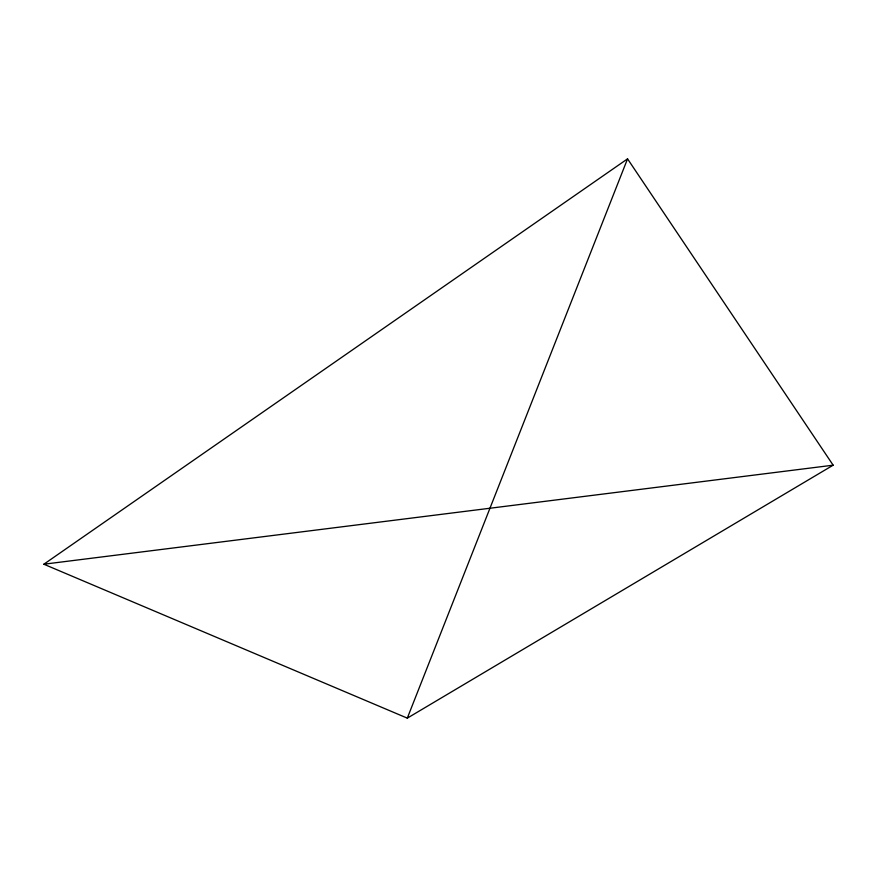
<?xml version="1.0" encoding="UTF-8"?>
<svg xmlns="http://www.w3.org/2000/svg" width="877" height="877" viewBox="0 0 877 877"><rect width="100%" height="100%" fill="white"/><g stroke="black" fill="none" stroke-linecap="round" stroke-linejoin="round"><path stroke-width="1.32" d="M407.301 718.142L627.548 158.858L833.15 465.183L407.301 718.142L43.85 564.218L627.548 158.858M43.85 564.218L833.15 465.183"/></g></svg>
